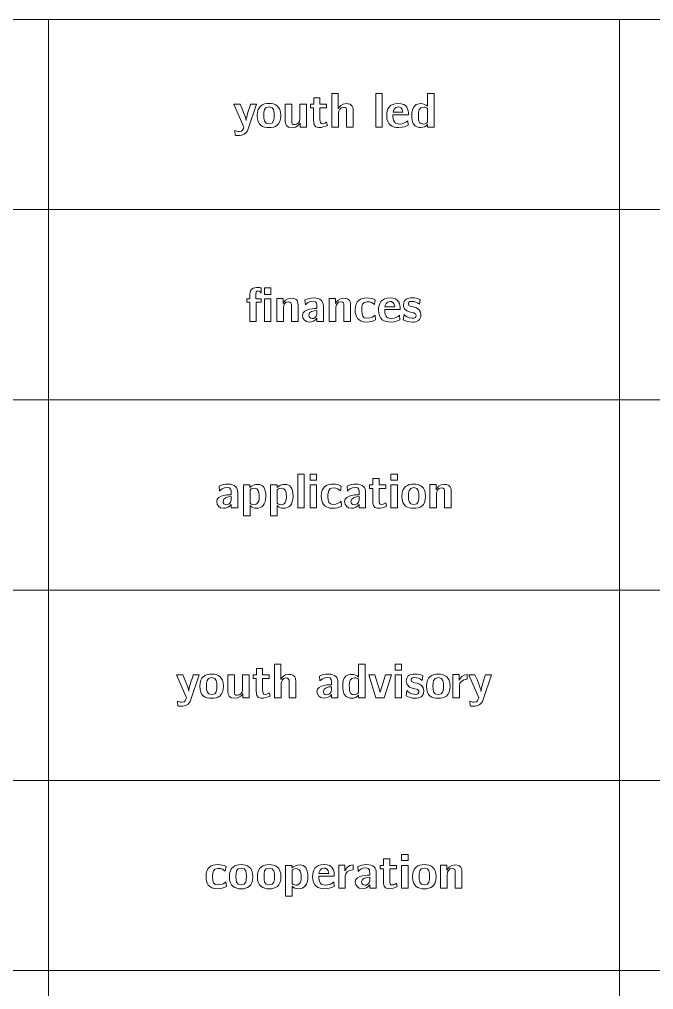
# Model space of a CAD drawing. Header units: inches. Extents: x 0 to 450, y -250 to 0.
# Drawn here: x 146.2 to 229.5, y -127.5 to 0 of the extents above; entities that cross this region are included whole.
import ezdxf

# ---------------------------------------------------------------- set-up
doc = ezdxf.new("R2010")
doc.units = ezdxf.units.IN
doc.header["$MEASUREMENT"] = 0
doc.layers.add('Raster', color=7, linetype='Continuous')
doc.layers.add('words', color=7, linetype='Continuous')

# ---------------------------------------------------------------- blocks, each defined once
blk = doc.blocks.new('block 22')
at = {"layer": 'words', "color": 250, "lineweight": 18}
blk.add_lwpolyline([(193, -9.73), (193.85, -9.73), (193.85, -14.14), (193, -14.14), (193, -9.73)], dxfattribs=at)
for points, knots in [([(187.22, -9.73), (187.22, -9.73), (188.07, -9.73), (188.07, -9.73), (188.07, -9.73), (188.07, -11.73), (188.07, -11.73), (188.19, -11.49), (188.48, -11.07), (189.09, -11.07), (189.98, -11.07), (190.03, -11.58), (190.03, -12.15), (190.03, -12.24), (190.02, -12.33), (190.02, -12.41), (190.02, -12.41), (190.02, -14.14), (190.02, -14.14), (190.02, -14.14), (189.16, -14.14), (189.16, -14.14), (189.16, -14.14), (189.16, -12.06), (189.16, -12.06), (189.16, -11.77), (189.1, -11.53), (188.73, -11.53), (188.29, -11.53), (188.12, -11.98), (188.09, -12.29), (188.09, -12.29), (188.09, -14.14), (188.09, -14.14), (188.09, -14.14), (187.22, -14.14), (187.22, -14.14), (187.22, -14.14), (187.22, -9.73), (187.22, -9.73)], [0, 0, 0, 0, 1, 1, 1, 2, 2, 2, 3, 3, 3, 4, 4, 4, 5, 5, 5, 6, 6, 6, 7, 7, 7, 8, 8, 8, 9, 9, 9, 10, 10, 10, 11, 11, 11, 12, 12, 12, 13, 13, 13, 13]), ([(198.15, -11.32), (198.35, -11.14), (198.62, -11.07), (198.89, -11.07), (199.29, -11.07), (199.58, -11.23), (199.81, -11.42), (199.81, -11.42), (199.81, -9.73), (199.81, -9.73), (199.81, -9.73), (200.66, -9.73), (200.66, -9.73), (200.66, -9.73), (200.66, -14.14), (200.66, -14.14), (200.66, -14.14), (199.79, -14.14), (199.79, -14.14), (199.79, -14.14), (199.79, -13.81), (199.79, -13.81), (199.55, -14.05), (199.28, -14.21), (198.88, -14.21), (198.68, -14.21), (198.19, -14.17), (197.92, -13.68), (197.76, -13.39), (197.72, -13.05), (197.72, -12.63), (197.72, -12.13), (197.79, -11.61), (198.15, -11.32)], [0, 0, 0, 0, 1, 1, 1, 2, 2, 2, 3, 3, 3, 4, 4, 4, 5, 5, 5, 6, 6, 6, 7, 7, 7, 8, 8, 8, 9, 9, 9, 10, 10, 10, 11, 11, 11, 11]), ([(175.16, -11.14), (175.99, -13.01), (175.93, -13.17), (175.96, -13.27), (175.97, -12.85), (176.38, -11.66), (176.55, -11.14), (176.55, -11.14), (177.32, -11.14), (177.32, -11.14), (177.32, -11.14), (176.24, -14.39), (176.24, -14.39), (176, -15.08), (175.45, -15.27), (175.03, -15.27), (174.84, -15.27), (174.63, -15.25), (174.53, -15.23), (174.53, -15.23), (174.48, -14.58), (174.48, -14.58), (174.63, -14.65), (174.8, -14.73), (175.05, -14.73), (175.54, -14.73), (175.57, -14.41), (175.66, -14.14), (175.66, -14.14), (174.34, -11.14), (174.34, -11.14), (174.34, -11.14), (175.16, -11.14), (175.16, -11.14)], [0, 0, 0, 0, 1, 1, 1, 2, 2, 2, 3, 3, 3, 4, 4, 4, 5, 5, 5, 6, 6, 6, 7, 7, 7, 8, 8, 8, 9, 9, 9, 10, 10, 10, 11, 11, 11, 11]), ([(178.97, -11.04), (179.75, -11.04), (180.52, -11.37), (180.52, -12.62), (180.52, -13.96), (179.75, -14.21), (178.97, -14.21), (178.18, -14.21), (177.42, -13.96), (177.42, -12.62), (177.42, -11.37), (178.18, -11.04), (178.97, -11.04)], [0, 0, 0, 0, 1, 1, 1, 2, 2, 2, 3, 3, 3, 4, 4, 4, 4]), ([(181.09, -11.14), (181.09, -11.14), (181.96, -11.14), (181.96, -11.14), (181.96, -11.14), (181.96, -13.32), (181.96, -13.32), (181.97, -13.7), (181.94, -13.82), (182.36, -13.82), (182.66, -13.82), (183.03, -13.62), (183.03, -13.03), (183.03, -13.03), (183.03, -11.14), (183.03, -11.14), (183.03, -11.14), (183.89, -11.14), (183.89, -11.14), (183.89, -11.14), (183.89, -14.14), (183.89, -14.14), (183.89, -14.14), (183.05, -14.14), (183.05, -14.14), (183.05, -14.14), (183.05, -13.85), (183.05, -13.85), (183.05, -13.85), (183.04, -13.63), (183.04, -13.63), (182.93, -13.84), (182.64, -14.21), (182.03, -14.21), (181.19, -14.21), (181.09, -13.84), (181.09, -13.32), (181.09, -13.32), (181.09, -11.14), (181.09, -11.14)], [0, 0, 0, 0, 1, 1, 1, 2, 2, 2, 3, 3, 3, 4, 4, 4, 5, 5, 5, 6, 6, 6, 7, 7, 7, 8, 8, 8, 9, 9, 9, 10, 10, 10, 11, 11, 11, 12, 12, 12, 13, 13, 13, 13]), ([(184.41, -11.14), (184.41, -11.14), (184.85, -11.14), (184.85, -11.14), (184.85, -11.14), (184.85, -10.29), (184.85, -10.29), (184.85, -10.29), (185.66, -10.29), (185.66, -10.29), (185.66, -10.29), (185.66, -11.14), (185.66, -11.14), (185.66, -11.14), (186.54, -11.14), (186.54, -11.14), (186.54, -11.14), (186.54, -11.6), (186.54, -11.6), (186.54, -11.6), (185.66, -11.6), (185.66, -11.6), (185.66, -11.6), (185.66, -13.14), (185.66, -13.14), (185.66, -13.5), (185.73, -13.72), (186, -13.72), (186.32, -13.72), (186.52, -13.49), (186.54, -13.49), (186.54, -13.49), (186.65, -13.93), (186.65, -13.93), (186.3, -14.1), (185.94, -14.21), (185.47, -14.21), (184.85, -14.21), (184.83, -13.58), (184.83, -13.24), (184.83, -13.24), (184.83, -11.6), (184.83, -11.6), (184.83, -11.6), (184.41, -11.6), (184.41, -11.6), (184.41, -11.6), (184.41, -11.14), (184.41, -11.14)], [0, 0, 0, 0, 1, 1, 1, 2, 2, 2, 3, 3, 3, 4, 4, 4, 5, 5, 5, 6, 6, 6, 7, 7, 7, 8, 8, 8, 9, 9, 9, 10, 10, 10, 11, 11, 11, 12, 12, 12, 13, 13, 13, 14, 14, 14, 15, 15, 15, 16, 16, 16, 16]), ([(195.95, -11.04), (197.15, -11.04), (197.29, -11.86), (197.29, -12.55), (197.29, -12.55), (195.25, -12.55), (195.25, -12.55), (195.25, -12.86), (195.26, -13.2), (195.44, -13.46), (195.52, -13.56), (195.7, -13.75), (196.08, -13.75), (196.62, -13.75), (196.99, -13.49), (197.2, -13.32), (197.2, -13.32), (197.25, -13.9), (197.25, -13.9), (197.04, -14.02), (196.64, -14.21), (196.03, -14.21), (195.21, -14.21), (194.43, -13.89), (194.43, -12.62), (194.43, -11.8), (194.74, -11.04), (195.95, -11.04)], [0, 0, 0, 0, 1, 1, 1, 2, 2, 2, 3, 3, 3, 4, 4, 4, 5, 5, 5, 6, 6, 6, 7, 7, 7, 8, 8, 8, 9, 9, 9, 9]), ([(178.97, -13.72), (179.66, -13.72), (179.65, -13.1), (179.65, -12.61), (179.65, -12.09), (179.65, -11.5), (178.97, -11.5), (178.28, -11.5), (178.28, -12.09), (178.28, -12.61), (178.28, -13.1), (178.29, -13.72), (178.97, -13.72)], [0, 0, 0, 0, 1, 1, 1, 2, 2, 2, 3, 3, 3, 4, 4, 4, 4]), ([(196.57, -12.21), (196.5, -11.62), (196.2, -11.5), (195.96, -11.5), (195.41, -11.5), (195.3, -12.04), (195.27, -12.21), (195.27, -12.21), (196.57, -12.21), (196.57, -12.21)], [0, 0, 0, 0, 1, 1, 1, 2, 2, 2, 3, 3, 3, 3]), ([(198.74, -13.54), (198.85, -13.68), (199.04, -13.75), (199.22, -13.75), (199.6, -13.75), (199.77, -13.49), (199.79, -13.49), (199.79, -13.49), (199.79, -11.72), (199.79, -11.72), (199.63, -11.59), (199.5, -11.53), (199.3, -11.53), (198.62, -11.53), (198.59, -12.06), (198.59, -12.55), (198.59, -13.07), (198.59, -13.35), (198.74, -13.54)], [0, 0, 0, 0, 1, 1, 1, 2, 2, 2, 3, 3, 3, 4, 4, 4, 5, 5, 5, 6, 6, 6, 6])]:
    blk.add_open_spline(points, degree=3, knots=knots, dxfattribs=at)
blk = doc.blocks.new('block 23')
at = {"layer": 'words', "color": 250, "lineweight": 18}
for points in [[(178.37, -35.29), (179.22, -35.29), (179.22, -36.14), (178.37, -36.14), (178.37, -35.29)], [(178.37, -36.71), (179.22, -36.71), (179.22, -39.71), (178.37, -39.71), (178.37, -36.71)]]:
    blk.add_lwpolyline(points, dxfattribs=at)
for points, knots in [([(176.07, -36.71), (176.07, -36.71), (176.43, -36.71), (176.43, -36.71), (176.43, -36.71), (176.43, -36.34), (176.43, -36.34), (176.43, -35.99), (176.45, -35.69), (176.71, -35.46), (176.94, -35.26), (177.26, -35.22), (177.5, -35.22), (177.67, -35.22), (177.77, -35.24), (177.94, -35.29), (177.94, -35.29), (177.94, -35.71), (177.94, -35.71), (177.94, -35.71), (177.93, -35.97), (177.93, -35.97), (177.88, -35.85), (177.77, -35.69), (177.51, -35.69), (177.3, -35.69), (177.25, -35.88), (177.25, -36.06), (177.25, -36.06), (177.25, -36.71), (177.25, -36.71), (177.25, -36.71), (177.94, -36.71), (177.94, -36.71), (177.94, -36.71), (177.94, -37.17), (177.94, -37.17), (177.94, -37.17), (177.27, -37.17), (177.27, -37.17), (177.27, -37.17), (177.27, -39.71), (177.27, -39.71), (177.27, -39.71), (176.43, -39.71), (176.43, -39.71), (176.43, -39.71), (176.43, -37.17), (176.43, -37.17), (176.43, -37.17), (176.07, -37.17), (176.07, -37.17), (176.07, -37.17), (176.07, -36.71), (176.07, -36.71)], [0, 0, 0, 0, 1, 1, 1, 2, 2, 2, 3, 3, 3, 4, 4, 4, 5, 5, 5, 6, 6, 6, 7, 7, 7, 8, 8, 8, 9, 9, 9, 10, 10, 10, 11, 11, 11, 12, 12, 12, 13, 13, 13, 14, 14, 14, 15, 15, 15, 16, 16, 16, 17, 17, 17, 18, 18, 18, 18]), ([(179.98, -36.67), (179.98, -36.67), (180.81, -36.67), (180.81, -36.67), (180.81, -36.67), (180.81, -37.07), (180.81, -37.07), (180.81, -37.07), (180.82, -37.34), (180.82, -37.34), (180.93, -37.07), (181.23, -36.64), (181.85, -36.64), (182.73, -36.64), (182.79, -37.14), (182.79, -37.71), (182.79, -37.8), (182.78, -37.88), (182.78, -37.97), (182.78, -37.97), (182.78, -39.71), (182.78, -39.71), (182.78, -39.71), (181.92, -39.71), (181.92, -39.71), (181.92, -39.71), (181.92, -37.63), (181.92, -37.63), (181.92, -37.33), (181.86, -37.1), (181.48, -37.1), (181.05, -37.1), (180.87, -37.54), (180.85, -37.86), (180.85, -37.86), (180.85, -39.71), (180.85, -39.71), (180.85, -39.71), (179.98, -39.71), (179.98, -39.71), (179.98, -39.71), (179.98, -36.67), (179.98, -36.67)], [0, 0, 0, 0, 1, 1, 1, 2, 2, 2, 3, 3, 3, 4, 4, 4, 5, 5, 5, 6, 6, 6, 7, 7, 7, 8, 8, 8, 9, 9, 9, 10, 10, 10, 11, 11, 11, 12, 12, 12, 13, 13, 13, 14, 14, 14, 14]), ([(185.25, -37.99), (185.25, -37.99), (185.25, -37.73), (185.25, -37.73), (185.24, -37.53), (185.28, -37.03), (184.79, -37.03), (184.19, -37.03), (183.9, -37.36), (183.74, -37.51), (183.74, -37.51), (183.69, -36.87), (183.69, -36.87), (184.07, -36.68), (184.37, -36.6), (184.82, -36.6), (185.81, -36.6), (186.11, -37.04), (186.11, -37.71), (186.11, -37.71), (186.11, -39.71), (186.11, -39.71), (186.11, -39.71), (185.26, -39.71), (185.26, -39.71), (185.26, -39.71), (185.26, -39.27), (185.26, -39.27), (185.04, -39.6), (184.63, -39.78), (184.24, -39.78), (183.7, -39.78), (183.36, -39.33), (183.36, -38.89), (183.36, -37.94), (185.24, -38.01), (185.25, -37.99)], [0, 0, 0, 0, 1, 1, 1, 2, 2, 2, 3, 3, 3, 4, 4, 4, 5, 5, 5, 6, 6, 6, 7, 7, 7, 8, 8, 8, 9, 9, 9, 10, 10, 10, 11, 11, 11, 12, 12, 12, 12]), ([(186.87, -36.67), (186.87, -36.67), (187.71, -36.67), (187.71, -36.67), (187.71, -36.67), (187.71, -37.07), (187.71, -37.07), (187.71, -37.07), (187.71, -37.34), (187.71, -37.34), (187.83, -37.07), (188.13, -36.64), (188.75, -36.64), (189.63, -36.64), (189.68, -37.14), (189.68, -37.71), (189.68, -37.8), (189.68, -37.88), (189.68, -37.97), (189.68, -37.97), (189.68, -39.71), (189.68, -39.71), (189.68, -39.71), (188.81, -39.71), (188.81, -39.71), (188.81, -39.71), (188.81, -37.63), (188.81, -37.63), (188.81, -37.33), (188.75, -37.1), (188.38, -37.1), (187.95, -37.1), (187.77, -37.54), (187.74, -37.86), (187.74, -37.86), (187.74, -39.71), (187.74, -39.71), (187.74, -39.71), (186.87, -39.71), (186.87, -39.71), (186.87, -39.71), (186.87, -36.67), (186.87, -36.67)], [0, 0, 0, 0, 1, 1, 1, 2, 2, 2, 3, 3, 3, 4, 4, 4, 5, 5, 5, 6, 6, 6, 7, 7, 7, 8, 8, 8, 9, 9, 9, 10, 10, 10, 11, 11, 11, 12, 12, 12, 13, 13, 13, 14, 14, 14, 14]), ([(191.83, -36.6), (192.32, -36.6), (192.54, -36.67), (192.93, -36.87), (192.93, -36.87), (192.82, -37.48), (192.82, -37.48), (192.56, -37.27), (192.4, -37.1), (191.84, -37.1), (191.2, -37.1), (191.17, -37.64), (191.16, -38.07), (191.16, -38.07), (191.16, -38.26), (191.16, -38.26), (191.16, -38.87), (191.27, -39.28), (191.83, -39.28), (192.41, -39.28), (192.75, -39), (192.91, -38.86), (192.91, -38.86), (192.96, -39.49), (192.96, -39.49), (192.6, -39.68), (192.27, -39.78), (191.81, -39.78), (190.6, -39.78), (190.29, -39.03), (190.29, -38.2), (190.29, -36.92), (191.01, -36.6), (191.83, -36.6)], [0, 0, 0, 0, 1, 1, 1, 2, 2, 2, 3, 3, 3, 4, 4, 4, 5, 5, 5, 6, 6, 6, 7, 7, 7, 8, 8, 8, 9, 9, 9, 10, 10, 10, 11, 11, 11, 11]), ([(194.88, -36.6), (196.07, -36.6), (196.21, -37.42), (196.21, -38.12), (196.21, -38.12), (194.17, -38.12), (194.17, -38.12), (194.17, -38.42), (194.18, -38.76), (194.37, -39.02), (194.44, -39.13), (194.62, -39.31), (195, -39.31), (195.54, -39.31), (195.92, -39.05), (196.13, -38.89), (196.13, -38.89), (196.17, -39.47), (196.17, -39.47), (195.96, -39.59), (195.57, -39.78), (194.96, -39.78), (194.14, -39.78), (193.36, -39.46), (193.36, -38.18), (193.36, -37.37), (193.66, -36.6), (194.88, -36.6)], [0, 0, 0, 0, 1, 1, 1, 2, 2, 2, 3, 3, 3, 4, 4, 4, 5, 5, 5, 6, 6, 6, 7, 7, 7, 8, 8, 8, 9, 9, 9, 9]), ([(196.72, -38.78), (196.81, -38.86), (197.15, -39.28), (197.79, -39.28), (198.21, -39.28), (198.29, -39.08), (198.29, -38.92), (198.29, -38.74), (198.15, -38.63), (197.99, -38.58), (197.72, -38.49), (197.13, -38.51), (196.79, -38.02), (196.74, -37.94), (196.64, -37.78), (196.64, -37.53), (196.64, -36.75), (197.2, -36.6), (197.77, -36.6), (198.18, -36.6), (198.43, -36.65), (198.83, -36.81), (198.83, -36.81), (198.72, -37.42), (198.72, -37.42), (198.39, -37.17), (198.15, -37.06), (197.69, -37.06), (197.33, -37.06), (197.28, -37.25), (197.28, -37.38), (197.28, -37.72), (197.66, -37.72), (198.05, -37.8), (198.46, -37.89), (198.93, -38.21), (198.93, -38.8), (198.93, -39.58), (198.42, -39.78), (197.8, -39.78), (197.34, -39.78), (196.98, -39.68), (196.6, -39.48), (196.6, -39.48), (196.72, -38.78), (196.72, -38.78)], [0, 0, 0, 0, 1, 1, 1, 2, 2, 2, 3, 3, 3, 4, 4, 4, 5, 5, 5, 6, 6, 6, 7, 7, 7, 8, 8, 8, 9, 9, 9, 10, 10, 10, 11, 11, 11, 12, 12, 12, 13, 13, 13, 14, 14, 14, 15, 15, 15, 15]), ([(195.49, -37.78), (195.43, -37.19), (195.12, -37.06), (194.88, -37.06), (194.34, -37.06), (194.23, -37.6), (194.2, -37.78), (194.2, -37.78), (195.49, -37.78), (195.49, -37.78)], [0, 0, 0, 0, 1, 1, 1, 2, 2, 2, 3, 3, 3, 3]), ([(184.63, -39.31), (184.84, -39.31), (185.25, -39.2), (185.25, -38.73), (185.25, -38.73), (185.25, -38.25), (185.25, -38.25), (184.84, -38.28), (184.19, -38.37), (184.19, -38.88), (184.19, -39.11), (184.37, -39.31), (184.63, -39.31)], [0, 0, 0, 0, 1, 1, 1, 2, 2, 2, 3, 3, 3, 4, 4, 4, 4])]:
    blk.add_open_spline(points, degree=3, knots=knots, dxfattribs=at)
blk = doc.blocks.new('block 24')
at = {"layer": 'words', "color": 250, "lineweight": 18}
for points in [[(182.74, -59.76), (183.59, -59.76), (183.59, -64.18), (182.74, -64.18), (182.74, -59.76)], [(184.36, -59.76), (185.21, -59.76), (185.21, -60.54), (184.36, -60.54), (184.36, -59.76)], [(194.99, -59.76), (195.84, -59.76), (195.84, -60.54), (194.99, -60.54), (194.99, -59.76)], [(184.36, -61.18), (185.21, -61.18), (185.21, -64.18), (184.36, -64.18), (184.36, -61.18)], [(194.99, -61.18), (195.84, -61.18), (195.84, -64.18), (194.99, -64.18), (194.99, -61.18)]]:
    blk.add_lwpolyline(points, dxfattribs=at)
for points, knots in [([(173.98, -62.46), (173.98, -62.46), (173.98, -62.2), (173.98, -62.2), (173.97, -62), (174.01, -61.5), (173.52, -61.5), (172.92, -61.5), (172.63, -61.83), (172.47, -61.98), (172.47, -61.98), (172.42, -61.34), (172.42, -61.34), (172.8, -61.15), (173.1, -61.07), (173.55, -61.07), (174.55, -61.07), (174.85, -61.51), (174.85, -62.18), (174.85, -62.18), (174.85, -64.18), (174.85, -64.18), (174.85, -64.18), (173.99, -64.18), (173.99, -64.18), (173.99, -64.18), (173.99, -63.74), (173.99, -63.74), (173.77, -64.07), (173.37, -64.25), (172.97, -64.25), (172.43, -64.25), (172.09, -63.8), (172.09, -63.36), (172.09, -62.4), (173.97, -62.48), (173.98, -62.46)], [0, 0, 0, 0, 1, 1, 1, 2, 2, 2, 3, 3, 3, 4, 4, 4, 5, 5, 5, 6, 6, 6, 7, 7, 7, 8, 8, 8, 9, 9, 9, 10, 10, 10, 11, 11, 11, 12, 12, 12, 12]), ([(175.61, -61.18), (175.61, -61.18), (176.46, -61.18), (176.46, -61.18), (176.46, -61.18), (176.46, -61.5), (176.46, -61.5), (176.72, -61.29), (177.07, -61.11), (177.54, -61.11), (178.15, -61.11), (178.55, -61.53), (178.55, -62.67), (178.55, -63.8), (178.05, -64.25), (177.3, -64.25), (176.93, -64.25), (176.69, -64.1), (176.48, -63.9), (176.48, -63.9), (176.48, -65.24), (176.48, -65.24), (176.48, -65.24), (175.61, -65.24), (175.61, -65.24), (175.61, -65.24), (175.61, -61.18), (175.61, -61.18)], [0, 0, 0, 0, 1, 1, 1, 2, 2, 2, 3, 3, 3, 4, 4, 4, 5, 5, 5, 6, 6, 6, 7, 7, 7, 8, 8, 8, 9, 9, 9, 9]), ([(179.18, -61.18), (179.18, -61.18), (180.03, -61.18), (180.03, -61.18), (180.03, -61.18), (180.03, -61.5), (180.03, -61.5), (180.29, -61.29), (180.64, -61.11), (181.11, -61.11), (181.72, -61.11), (182.12, -61.53), (182.12, -62.67), (182.12, -63.8), (181.61, -64.25), (180.86, -64.25), (180.5, -64.25), (180.25, -64.1), (180.05, -63.9), (180.05, -63.9), (180.05, -65.24), (180.05, -65.24), (180.05, -65.24), (179.18, -65.24), (179.18, -65.24), (179.18, -65.24), (179.18, -61.18), (179.18, -61.18)], [0, 0, 0, 0, 1, 1, 1, 2, 2, 2, 3, 3, 3, 4, 4, 4, 5, 5, 5, 6, 6, 6, 7, 7, 7, 8, 8, 8, 9, 9, 9, 9]), ([(187.38, -61.07), (187.87, -61.07), (188.08, -61.14), (188.47, -61.34), (188.47, -61.34), (188.37, -61.95), (188.37, -61.95), (188.1, -61.74), (187.94, -61.57), (187.39, -61.57), (186.74, -61.57), (186.71, -62.11), (186.71, -62.54), (186.71, -62.54), (186.71, -62.73), (186.71, -62.73), (186.71, -63.34), (186.82, -63.75), (187.37, -63.75), (187.96, -63.75), (188.29, -63.47), (188.46, -63.33), (188.46, -63.33), (188.51, -63.95), (188.51, -63.95), (188.14, -64.15), (187.82, -64.25), (187.35, -64.25), (186.14, -64.25), (185.84, -63.5), (185.84, -62.67), (185.84, -61.39), (186.55, -61.07), (187.38, -61.07)], [0, 0, 0, 0, 1, 1, 1, 2, 2, 2, 3, 3, 3, 4, 4, 4, 5, 5, 5, 6, 6, 6, 7, 7, 7, 8, 8, 8, 9, 9, 9, 10, 10, 10, 11, 11, 11, 11]), ([(190.8, -62.46), (190.8, -62.46), (190.8, -62.2), (190.8, -62.2), (190.79, -62), (190.83, -61.5), (190.34, -61.5), (189.74, -61.5), (189.44, -61.83), (189.28, -61.98), (189.28, -61.98), (189.23, -61.34), (189.23, -61.34), (189.61, -61.15), (189.91, -61.07), (190.36, -61.07), (191.36, -61.07), (191.66, -61.51), (191.66, -62.18), (191.66, -62.18), (191.66, -64.18), (191.66, -64.18), (191.66, -64.18), (190.81, -64.18), (190.81, -64.18), (190.81, -64.18), (190.81, -63.74), (190.81, -63.74), (190.59, -64.07), (190.18, -64.25), (189.79, -64.25), (189.25, -64.25), (188.9, -63.8), (188.9, -63.36), (188.9, -62.4), (190.79, -62.48), (190.8, -62.46)], [0, 0, 0, 0, 1, 1, 1, 2, 2, 2, 3, 3, 3, 4, 4, 4, 5, 5, 5, 6, 6, 6, 7, 7, 7, 8, 8, 8, 9, 9, 9, 10, 10, 10, 11, 11, 11, 12, 12, 12, 12]), ([(192.17, -61.18), (192.17, -61.18), (192.62, -61.18), (192.62, -61.18), (192.62, -61.18), (192.62, -60.32), (192.62, -60.32), (192.62, -60.32), (193.43, -60.32), (193.43, -60.32), (193.43, -60.32), (193.43, -61.18), (193.43, -61.18), (193.43, -61.18), (194.3, -61.18), (194.3, -61.18), (194.3, -61.18), (194.3, -61.64), (194.3, -61.64), (194.3, -61.64), (193.43, -61.64), (193.43, -61.64), (193.43, -61.64), (193.43, -63.17), (193.43, -63.17), (193.43, -63.54), (193.49, -63.75), (193.76, -63.75), (194.09, -63.75), (194.28, -63.52), (194.3, -63.52), (194.3, -63.52), (194.42, -63.97), (194.42, -63.97), (194.07, -64.13), (193.7, -64.25), (193.23, -64.25), (192.61, -64.25), (192.6, -63.61), (192.6, -63.27), (192.6, -63.27), (192.6, -61.64), (192.6, -61.64), (192.6, -61.64), (192.17, -61.64), (192.17, -61.64), (192.17, -61.64), (192.17, -61.18), (192.17, -61.18)], [0, 0, 0, 0, 1, 1, 1, 2, 2, 2, 3, 3, 3, 4, 4, 4, 5, 5, 5, 6, 6, 6, 7, 7, 7, 8, 8, 8, 9, 9, 9, 10, 10, 10, 11, 11, 11, 12, 12, 12, 13, 13, 13, 14, 14, 14, 15, 15, 15, 16, 16, 16, 16]), ([(197.98, -61.07), (198.77, -61.07), (199.53, -61.41), (199.53, -62.66), (199.53, -64), (198.77, -64.25), (197.98, -64.25), (197.19, -64.25), (196.43, -64), (196.43, -62.66), (196.43, -61.41), (197.19, -61.07), (197.98, -61.07)], [0, 0, 0, 0, 1, 1, 1, 2, 2, 2, 3, 3, 3, 4, 4, 4, 4]), ([(200.1, -61.14), (200.1, -61.14), (200.94, -61.14), (200.94, -61.14), (200.94, -61.14), (200.94, -61.54), (200.94, -61.54), (200.94, -61.54), (200.94, -61.81), (200.94, -61.81), (201.06, -61.54), (201.36, -61.11), (201.98, -61.11), (202.86, -61.11), (202.91, -61.61), (202.91, -62.18), (202.91, -62.26), (202.91, -62.35), (202.91, -62.44), (202.91, -62.44), (202.91, -64.18), (202.91, -64.18), (202.91, -64.18), (202.04, -64.18), (202.04, -64.18), (202.04, -64.18), (202.04, -62.1), (202.04, -62.1), (202.04, -61.8), (201.98, -61.57), (201.61, -61.57), (201.18, -61.57), (201, -62.01), (200.97, -62.33), (200.97, -62.33), (200.97, -64.18), (200.97, -64.18), (200.97, -64.18), (200.1, -64.18), (200.1, -64.18), (200.1, -64.18), (200.1, -61.14), (200.1, -61.14)], [0, 0, 0, 0, 1, 1, 1, 2, 2, 2, 3, 3, 3, 4, 4, 4, 5, 5, 5, 6, 6, 6, 7, 7, 7, 8, 8, 8, 9, 9, 9, 10, 10, 10, 11, 11, 11, 12, 12, 12, 13, 13, 13, 14, 14, 14, 14]), ([(176.97, -63.78), (177.21, -63.78), (177.41, -63.67), (177.52, -63.48), (177.7, -63.19), (177.68, -62.87), (177.68, -62.61), (177.68, -62.61), (177.68, -62.46), (177.68, -62.46), (177.66, -62.19), (177.59, -61.6), (177.03, -61.6), (176.7, -61.6), (176.49, -61.8), (176.48, -61.8), (176.48, -61.8), (176.48, -63.57), (176.48, -63.57), (176.52, -63.6), (176.67, -63.78), (176.97, -63.78)], [0, 0, 0, 0, 1, 1, 1, 2, 2, 2, 3, 3, 3, 4, 4, 4, 5, 5, 5, 6, 6, 6, 7, 7, 7, 7]), ([(180.53, -63.78), (180.77, -63.78), (180.97, -63.67), (181.09, -63.48), (181.26, -63.19), (181.24, -62.87), (181.25, -62.61), (181.25, -62.61), (181.24, -62.46), (181.24, -62.46), (181.22, -62.19), (181.15, -61.6), (180.59, -61.6), (180.26, -61.6), (180.05, -61.8), (180.05, -61.8), (180.05, -61.8), (180.05, -63.57), (180.05, -63.57), (180.08, -63.6), (180.24, -63.78), (180.53, -63.78)], [0, 0, 0, 0, 1, 1, 1, 2, 2, 2, 3, 3, 3, 4, 4, 4, 5, 5, 5, 6, 6, 6, 7, 7, 7, 7]), ([(197.98, -63.75), (198.67, -63.75), (198.66, -63.14), (198.66, -62.65), (198.66, -62.13), (198.66, -61.53), (197.98, -61.53), (197.29, -61.53), (197.29, -62.13), (197.29, -62.65), (197.29, -63.14), (197.3, -63.75), (197.98, -63.75)], [0, 0, 0, 0, 1, 1, 1, 2, 2, 2, 3, 3, 3, 4, 4, 4, 4]), ([(173.37, -63.78), (173.57, -63.78), (173.98, -63.67), (173.98, -63.2), (173.98, -63.2), (173.98, -62.72), (173.98, -62.72), (173.57, -62.75), (172.93, -62.84), (172.93, -63.34), (172.93, -63.58), (173.1, -63.78), (173.37, -63.78)], [0, 0, 0, 0, 1, 1, 1, 2, 2, 2, 3, 3, 3, 4, 4, 4, 4]), ([(190.18, -63.78), (190.38, -63.78), (190.8, -63.67), (190.8, -63.2), (190.8, -63.2), (190.8, -62.72), (190.8, -62.72), (190.39, -62.75), (189.74, -62.84), (189.74, -63.34), (189.74, -63.58), (189.91, -63.78), (190.18, -63.78)], [0, 0, 0, 0, 1, 1, 1, 2, 2, 2, 3, 3, 3, 4, 4, 4, 4])]:
    blk.add_open_spline(points, degree=3, knots=knots, dxfattribs=at)
blk = doc.blocks.new('block 25')
at = {"layer": 'words', "color": 250, "lineweight": 18}
for points in [[(195.54, -84.73), (196.39, -84.73), (196.39, -85.5), (195.54, -85.5), (195.54, -84.73)], [(192.86, -86.14), (193.57, -88.4), (194.29, -86.14), (195.05, -86.14), (194.11, -89.14), (193.02, -89.14), (192.07, -86.14), (192.86, -86.14)], [(195.54, -86.14), (196.39, -86.14), (196.39, -89.14), (195.54, -89.14), (195.54, -86.14)]]:
    blk.add_lwpolyline(points, dxfattribs=at)
for points, knots in [([(176.87, -86.14), (176.87, -86.14), (177.32, -86.14), (177.32, -86.14), (177.32, -86.14), (177.32, -85.29), (177.32, -85.29), (177.32, -85.29), (178.13, -85.29), (178.13, -85.29), (178.13, -85.29), (178.13, -86.14), (178.13, -86.14), (178.13, -86.14), (179, -86.14), (179, -86.14), (179, -86.14), (179, -86.6), (179, -86.6), (179, -86.6), (178.13, -86.6), (178.13, -86.6), (178.13, -86.6), (178.13, -88.14), (178.13, -88.14), (178.13, -88.5), (178.19, -88.72), (178.46, -88.72), (178.79, -88.72), (178.98, -88.49), (179, -88.49), (179, -88.49), (179.12, -88.93), (179.12, -88.93), (178.77, -89.1), (178.4, -89.21), (177.93, -89.21), (177.31, -89.21), (177.3, -88.58), (177.3, -88.24), (177.3, -88.24), (177.3, -86.6), (177.3, -86.6), (177.3, -86.6), (176.87, -86.6), (176.87, -86.6), (176.87, -86.6), (176.87, -86.14), (176.87, -86.14)], [0, 0, 0, 0, 1, 1, 1, 2, 2, 2, 3, 3, 3, 4, 4, 4, 5, 5, 5, 6, 6, 6, 7, 7, 7, 8, 8, 8, 9, 9, 9, 10, 10, 10, 11, 11, 11, 12, 12, 12, 13, 13, 13, 14, 14, 14, 15, 15, 15, 16, 16, 16, 16]), ([(179.69, -84.73), (179.69, -84.73), (180.54, -84.73), (180.54, -84.73), (180.54, -84.73), (180.54, -86.73), (180.54, -86.73), (180.65, -86.49), (180.94, -86.07), (181.56, -86.07), (182.44, -86.07), (182.49, -86.58), (182.49, -87.15), (182.49, -87.24), (182.49, -87.33), (182.49, -87.41), (182.49, -87.41), (182.49, -89.14), (182.49, -89.14), (182.49, -89.14), (181.62, -89.14), (181.62, -89.14), (181.62, -89.14), (181.62, -87.06), (181.62, -87.06), (181.62, -86.77), (181.57, -86.53), (181.19, -86.53), (180.76, -86.53), (180.58, -86.98), (180.56, -87.29), (180.56, -87.29), (180.56, -89.14), (180.56, -89.14), (180.56, -89.14), (179.69, -89.14), (179.69, -89.14), (179.69, -89.14), (179.69, -84.73), (179.69, -84.73)], [0, 0, 0, 0, 1, 1, 1, 2, 2, 2, 3, 3, 3, 4, 4, 4, 5, 5, 5, 6, 6, 6, 7, 7, 7, 8, 8, 8, 9, 9, 9, 10, 10, 10, 11, 11, 11, 12, 12, 12, 13, 13, 13, 13]), ([(189.08, -86.32), (189.28, -86.14), (189.55, -86.07), (189.81, -86.07), (190.21, -86.07), (190.51, -86.23), (190.74, -86.42), (190.74, -86.42), (190.74, -84.73), (190.74, -84.73), (190.74, -84.73), (191.59, -84.73), (191.59, -84.73), (191.59, -84.73), (191.59, -89.14), (191.59, -89.14), (191.59, -89.14), (190.72, -89.14), (190.72, -89.14), (190.72, -89.14), (190.72, -88.81), (190.72, -88.81), (190.48, -89.05), (190.21, -89.21), (189.81, -89.21), (189.61, -89.21), (189.12, -89.17), (188.85, -88.68), (188.69, -88.39), (188.65, -88.05), (188.65, -87.63), (188.65, -87.13), (188.72, -86.61), (189.08, -86.32)], [0, 0, 0, 0, 1, 1, 1, 2, 2, 2, 3, 3, 3, 4, 4, 4, 5, 5, 5, 6, 6, 6, 7, 7, 7, 8, 8, 8, 9, 9, 9, 10, 10, 10, 11, 11, 11, 11]), ([(167.63, -86.14), (168.46, -88.01), (168.4, -88.17), (168.42, -88.27), (168.43, -87.85), (168.84, -86.66), (169.02, -86.14), (169.02, -86.14), (169.79, -86.14), (169.79, -86.14), (169.79, -86.14), (168.7, -89.39), (168.7, -89.39), (168.47, -90.08), (167.92, -90.27), (167.5, -90.27), (167.3, -90.27), (167.1, -90.25), (167, -90.23), (167, -90.23), (166.94, -89.58), (166.94, -89.58), (167.1, -89.65), (167.27, -89.73), (167.51, -89.73), (168, -89.73), (168.03, -89.41), (168.13, -89.14), (168.13, -89.14), (166.81, -86.14), (166.81, -86.14), (166.81, -86.14), (167.63, -86.14), (167.63, -86.14)], [0, 0, 0, 0, 1, 1, 1, 2, 2, 2, 3, 3, 3, 4, 4, 4, 5, 5, 5, 6, 6, 6, 7, 7, 7, 8, 8, 8, 9, 9, 9, 10, 10, 10, 11, 11, 11, 11]), ([(171.43, -86.04), (172.22, -86.04), (172.98, -86.37), (172.98, -87.62), (172.98, -88.96), (172.22, -89.21), (171.43, -89.21), (170.64, -89.21), (169.88, -88.96), (169.88, -87.62), (169.88, -86.37), (170.64, -86.04), (171.43, -86.04)], [0, 0, 0, 0, 1, 1, 1, 2, 2, 2, 3, 3, 3, 4, 4, 4, 4]), ([(171.44, -88.72), (172.12, -88.72), (172.12, -88.1), (172.12, -87.61), (172.12, -87.09), (172.12, -86.5), (171.43, -86.5), (170.75, -86.5), (170.75, -87.09), (170.75, -87.61), (170.75, -88.1), (170.75, -88.72), (171.44, -88.72)], [0, 0, 0, 0, 1, 1, 1, 2, 2, 2, 3, 3, 3, 4, 4, 4, 4]), ([(173.56, -86.14), (173.56, -86.14), (174.43, -86.14), (174.43, -86.14), (174.43, -86.14), (174.43, -88.32), (174.43, -88.32), (174.43, -88.7), (174.41, -88.82), (174.83, -88.82), (175.12, -88.82), (175.5, -88.62), (175.5, -88.03), (175.5, -88.03), (175.5, -86.14), (175.5, -86.14), (175.5, -86.14), (176.36, -86.14), (176.36, -86.14), (176.36, -86.14), (176.36, -89.14), (176.36, -89.14), (176.36, -89.14), (175.51, -89.14), (175.51, -89.14), (175.51, -89.14), (175.51, -88.85), (175.51, -88.85), (175.51, -88.85), (175.51, -88.63), (175.51, -88.63), (175.4, -88.84), (175.1, -89.21), (174.49, -89.21), (173.65, -89.21), (173.56, -88.84), (173.56, -88.32), (173.56, -88.32), (173.56, -86.14), (173.56, -86.14)], [0, 0, 0, 0, 1, 1, 1, 2, 2, 2, 3, 3, 3, 4, 4, 4, 5, 5, 5, 6, 6, 6, 7, 7, 7, 8, 8, 8, 9, 9, 9, 10, 10, 10, 11, 11, 11, 12, 12, 12, 13, 13, 13, 13]), ([(187.17, -87.43), (187.17, -87.43), (187.17, -87.17), (187.17, -87.17), (187.16, -86.96), (187.2, -86.46), (186.71, -86.46), (186.11, -86.46), (185.81, -86.79), (185.66, -86.94), (185.66, -86.94), (185.6, -86.31), (185.6, -86.31), (185.99, -86.12), (186.28, -86.04), (186.73, -86.04), (187.73, -86.04), (188.03, -86.47), (188.03, -87.14), (188.03, -87.14), (188.03, -89.14), (188.03, -89.14), (188.03, -89.14), (187.18, -89.14), (187.18, -89.14), (187.18, -89.14), (187.18, -88.7), (187.18, -88.7), (186.96, -89.03), (186.55, -89.21), (186.16, -89.21), (185.62, -89.21), (185.27, -88.76), (185.27, -88.32), (185.27, -87.37), (187.16, -87.45), (187.17, -87.43)], [0, 0, 0, 0, 1, 1, 1, 2, 2, 2, 3, 3, 3, 4, 4, 4, 5, 5, 5, 6, 6, 6, 7, 7, 7, 8, 8, 8, 9, 9, 9, 10, 10, 10, 11, 11, 11, 12, 12, 12, 12]), ([(189.67, -88.54), (189.78, -88.68), (189.97, -88.75), (190.15, -88.75), (190.53, -88.75), (190.7, -88.49), (190.72, -88.49), (190.72, -88.49), (190.72, -86.72), (190.72, -86.72), (190.56, -86.59), (190.42, -86.53), (190.23, -86.53), (189.55, -86.53), (189.52, -87.06), (189.52, -87.55), (189.52, -88.07), (189.52, -88.35), (189.67, -88.54)], [0, 0, 0, 0, 1, 1, 1, 2, 2, 2, 3, 3, 3, 4, 4, 4, 5, 5, 5, 6, 6, 6, 6]), ([(197.09, -88.21), (197.17, -88.3), (197.52, -88.71), (198.16, -88.71), (198.58, -88.71), (198.66, -88.51), (198.66, -88.35), (198.66, -88.18), (198.51, -88.06), (198.36, -88.01), (198.09, -87.92), (197.5, -87.95), (197.15, -87.46), (197.1, -87.38), (197.01, -87.21), (197.01, -86.97), (197.01, -86.18), (197.57, -86.04), (198.14, -86.04), (198.55, -86.04), (198.79, -86.08), (199.19, -86.25), (199.19, -86.25), (199.09, -86.86), (199.09, -86.86), (198.76, -86.61), (198.52, -86.49), (198.06, -86.49), (197.69, -86.49), (197.64, -86.68), (197.64, -86.81), (197.64, -87.15), (198.03, -87.15), (198.42, -87.24), (198.83, -87.33), (199.3, -87.65), (199.3, -88.23), (199.3, -89.01), (198.79, -89.21), (198.16, -89.21), (197.71, -89.21), (197.35, -89.11), (196.97, -88.91), (196.97, -88.91), (197.09, -88.21), (197.09, -88.21)], [0, 0, 0, 0, 1, 1, 1, 2, 2, 2, 3, 3, 3, 4, 4, 4, 5, 5, 5, 6, 6, 6, 7, 7, 7, 8, 8, 8, 9, 9, 9, 10, 10, 10, 11, 11, 11, 12, 12, 12, 13, 13, 13, 14, 14, 14, 15, 15, 15, 15]), ([(201.2, -86.04), (201.99, -86.04), (202.75, -86.37), (202.75, -87.62), (202.75, -88.96), (201.99, -89.21), (201.2, -89.21), (200.41, -89.21), (199.65, -88.96), (199.65, -87.62), (199.65, -86.37), (200.41, -86.04), (201.2, -86.04)], [0, 0, 0, 0, 1, 1, 1, 2, 2, 2, 3, 3, 3, 4, 4, 4, 4]), ([(201.21, -88.72), (201.89, -88.72), (201.89, -88.1), (201.89, -87.61), (201.89, -87.09), (201.89, -86.5), (201.2, -86.5), (200.51, -86.5), (200.51, -87.09), (200.51, -87.61), (200.51, -88.1), (200.52, -88.72), (201.21, -88.72)], [0, 0, 0, 0, 1, 1, 1, 2, 2, 2, 3, 3, 3, 4, 4, 4, 4]), ([(203.14, -86.11), (203.14, -86.11), (203.95, -86.11), (203.95, -86.11), (203.95, -86.11), (203.95, -86.58), (203.95, -86.58), (203.95, -86.58), (203.96, -86.87), (203.96, -86.87), (204.06, -86.59), (204.37, -86.09), (205.02, -86.07), (205.02, -86.07), (205.02, -86.72), (205.02, -86.72), (204.29, -86.73), (204.01, -87.2), (203.99, -87.49), (203.99, -87.49), (203.99, -89.14), (203.99, -89.14), (203.99, -89.14), (203.14, -89.14), (203.14, -89.14), (203.14, -89.14), (203.14, -86.11), (203.14, -86.11)], [0, 0, 0, 0, 1, 1, 1, 2, 2, 2, 3, 3, 3, 4, 4, 4, 5, 5, 5, 6, 6, 6, 7, 7, 7, 8, 8, 8, 9, 9, 9, 9]), ([(206.03, -86.14), (206.86, -88.01), (206.8, -88.17), (206.83, -88.27), (206.84, -87.85), (207.25, -86.66), (207.42, -86.14), (207.42, -86.14), (208.19, -86.14), (208.19, -86.14), (208.19, -86.14), (207.11, -89.39), (207.11, -89.39), (206.87, -90.08), (206.32, -90.27), (205.91, -90.27), (205.71, -90.27), (205.5, -90.25), (205.4, -90.23), (205.4, -90.23), (205.35, -89.58), (205.35, -89.58), (205.5, -89.65), (205.67, -89.73), (205.92, -89.73), (206.41, -89.73), (206.44, -89.41), (206.53, -89.14), (206.53, -89.14), (205.21, -86.14), (205.21, -86.14), (205.21, -86.14), (206.03, -86.14), (206.03, -86.14)], [0, 0, 0, 0, 1, 1, 1, 2, 2, 2, 3, 3, 3, 4, 4, 4, 5, 5, 5, 6, 6, 6, 7, 7, 7, 8, 8, 8, 9, 9, 9, 10, 10, 10, 11, 11, 11, 11]), ([(186.55, -88.75), (186.75, -88.75), (187.17, -88.63), (187.17, -88.16), (187.17, -88.16), (187.17, -87.69), (187.17, -87.69), (186.76, -87.72), (186.11, -87.81), (186.11, -88.31), (186.11, -88.54), (186.28, -88.75), (186.55, -88.75)], [0, 0, 0, 0, 1, 1, 1, 2, 2, 2, 3, 3, 3, 4, 4, 4, 4])]:
    blk.add_open_spline(points, degree=3, knots=knots, dxfattribs=at)
blk = doc.blocks.new('block 26')
at = {"layer": 'words', "color": 250, "lineweight": 18}
for points in [[(196.39, -109.76), (197.24, -109.76), (197.24, -110.54), (196.39, -110.54), (196.39, -109.76)], [(196.39, -111.18), (197.24, -111.18), (197.24, -114.18), (196.39, -114.18), (196.39, -111.18)]]:
    blk.add_lwpolyline(points, dxfattribs=at)
for points, knots in [([(193.57, -111.18), (193.57, -111.18), (194.02, -111.18), (194.02, -111.18), (194.02, -111.18), (194.02, -110.32), (194.02, -110.32), (194.02, -110.32), (194.83, -110.32), (194.83, -110.32), (194.83, -110.32), (194.83, -111.18), (194.83, -111.18), (194.83, -111.18), (195.7, -111.18), (195.7, -111.18), (195.7, -111.18), (195.7, -111.64), (195.7, -111.64), (195.7, -111.64), (194.83, -111.64), (194.83, -111.64), (194.83, -111.64), (194.83, -113.17), (194.83, -113.17), (194.83, -113.54), (194.89, -113.75), (195.16, -113.75), (195.49, -113.75), (195.68, -113.52), (195.7, -113.52), (195.7, -113.52), (195.82, -113.97), (195.82, -113.97), (195.47, -114.13), (195.1, -114.25), (194.63, -114.25), (194.01, -114.25), (194, -113.61), (194, -113.27), (194, -113.27), (194, -111.64), (194, -111.64), (194, -111.64), (193.57, -111.64), (193.57, -111.64), (193.57, -111.64), (193.57, -111.18), (193.57, -111.18)], [0, 0, 0, 0, 1, 1, 1, 2, 2, 2, 3, 3, 3, 4, 4, 4, 5, 5, 5, 6, 6, 6, 7, 7, 7, 8, 8, 8, 9, 9, 9, 10, 10, 10, 11, 11, 11, 12, 12, 12, 13, 13, 13, 14, 14, 14, 15, 15, 15, 16, 16, 16, 16]), ([(172.23, -111.07), (172.72, -111.07), (172.94, -111.14), (173.32, -111.34), (173.32, -111.34), (173.22, -111.95), (173.22, -111.95), (172.96, -111.74), (172.8, -111.57), (172.24, -111.57), (171.6, -111.57), (171.56, -112.11), (171.56, -112.54), (171.56, -112.54), (171.56, -112.73), (171.56, -112.73), (171.56, -113.34), (171.67, -113.75), (172.23, -113.75), (172.81, -113.75), (173.15, -113.47), (173.31, -113.33), (173.31, -113.33), (173.36, -113.95), (173.36, -113.95), (172.99, -114.15), (172.67, -114.25), (172.21, -114.25), (170.99, -114.25), (170.69, -113.5), (170.69, -112.67), (170.69, -111.39), (171.41, -111.07), (172.23, -111.07)], [0, 0, 0, 0, 1, 1, 1, 2, 2, 2, 3, 3, 3, 4, 4, 4, 5, 5, 5, 6, 6, 6, 7, 7, 7, 8, 8, 8, 9, 9, 9, 10, 10, 10, 11, 11, 11, 11]), ([(175.31, -111.07), (176.09, -111.07), (176.85, -111.41), (176.85, -112.66), (176.85, -114), (176.09, -114.25), (175.31, -114.25), (174.52, -114.25), (173.76, -114), (173.76, -112.66), (173.76, -111.41), (174.52, -111.07), (175.31, -111.07)], [0, 0, 0, 0, 1, 1, 1, 2, 2, 2, 3, 3, 3, 4, 4, 4, 4]), ([(175.31, -113.75), (176, -113.75), (175.99, -113.14), (175.99, -112.65), (175.99, -112.13), (175.99, -111.53), (175.31, -111.53), (174.62, -111.53), (174.62, -112.13), (174.62, -112.65), (174.62, -113.14), (174.63, -113.75), (175.31, -113.75)], [0, 0, 0, 0, 1, 1, 1, 2, 2, 2, 3, 3, 3, 4, 4, 4, 4]), ([(178.99, -111.07), (179.78, -111.07), (180.54, -111.41), (180.54, -112.66), (180.54, -114), (179.78, -114.25), (178.99, -114.25), (178.21, -114.25), (177.44, -114), (177.44, -112.66), (177.44, -111.41), (178.21, -111.07), (178.99, -111.07)], [0, 0, 0, 0, 1, 1, 1, 2, 2, 2, 3, 3, 3, 4, 4, 4, 4]), ([(179, -113.75), (179.69, -113.75), (179.68, -113.14), (179.68, -112.65), (179.68, -112.13), (179.68, -111.53), (178.99, -111.53), (178.31, -111.53), (178.31, -112.13), (178.31, -112.65), (178.31, -113.14), (178.31, -113.75), (179, -113.75)], [0, 0, 0, 0, 1, 1, 1, 2, 2, 2, 3, 3, 3, 4, 4, 4, 4]), ([(181.13, -111.18), (181.13, -111.18), (181.98, -111.18), (181.98, -111.18), (181.98, -111.18), (181.98, -111.5), (181.98, -111.5), (182.24, -111.29), (182.59, -111.11), (183.06, -111.11), (183.67, -111.11), (184.07, -111.53), (184.07, -112.67), (184.07, -113.8), (183.57, -114.25), (182.82, -114.25), (182.45, -114.25), (182.2, -114.1), (182, -113.9), (182, -113.9), (182, -115.24), (182, -115.24), (182, -115.24), (181.13, -115.24), (181.13, -115.24), (181.13, -115.24), (181.13, -111.18), (181.13, -111.18)], [0, 0, 0, 0, 1, 1, 1, 2, 2, 2, 3, 3, 3, 4, 4, 4, 5, 5, 5, 6, 6, 6, 7, 7, 7, 8, 8, 8, 9, 9, 9, 9]), ([(182.48, -113.78), (182.72, -113.78), (182.93, -113.67), (183.04, -113.48), (183.22, -113.19), (183.19, -112.87), (183.2, -112.61), (183.2, -112.61), (183.19, -112.46), (183.19, -112.46), (183.17, -112.19), (183.1, -111.6), (182.54, -111.6), (182.21, -111.6), (182, -111.8), (182, -111.8), (182, -111.8), (182, -113.57), (182, -113.57), (182.04, -113.6), (182.19, -113.78), (182.48, -113.78)], [0, 0, 0, 0, 1, 1, 1, 2, 2, 2, 3, 3, 3, 4, 4, 4, 5, 5, 5, 6, 6, 6, 7, 7, 7, 7]), ([(186.21, -111.07), (187.41, -111.07), (187.55, -111.89), (187.55, -112.59), (187.55, -112.59), (185.51, -112.59), (185.51, -112.59), (185.51, -112.89), (185.52, -113.23), (185.71, -113.49), (185.78, -113.6), (185.96, -113.78), (186.34, -113.78), (186.88, -113.78), (187.26, -113.52), (187.47, -113.36), (187.47, -113.36), (187.51, -113.94), (187.51, -113.94), (187.3, -114.06), (186.91, -114.25), (186.3, -114.25), (185.48, -114.25), (184.7, -113.93), (184.7, -112.65), (184.7, -111.84), (185, -111.07), (186.21, -111.07)], [0, 0, 0, 0, 1, 1, 1, 2, 2, 2, 3, 3, 3, 4, 4, 4, 5, 5, 5, 6, 6, 6, 7, 7, 7, 8, 8, 8, 9, 9, 9, 9]), ([(186.83, -112.25), (186.77, -111.66), (186.46, -111.53), (186.22, -111.53), (185.67, -111.53), (185.57, -112.07), (185.53, -112.25), (185.53, -112.25), (186.83, -112.25), (186.83, -112.25)], [0, 0, 0, 0, 1, 1, 1, 2, 2, 2, 3, 3, 3, 3]), ([(188.13, -111.14), (188.13, -111.14), (188.94, -111.14), (188.94, -111.14), (188.94, -111.14), (188.94, -111.62), (188.94, -111.62), (188.94, -111.62), (188.95, -111.91), (188.95, -111.91), (189.06, -111.62), (189.36, -111.12), (190.01, -111.11), (190.01, -111.11), (190.01, -111.76), (190.01, -111.76), (189.29, -111.77), (189.01, -112.23), (188.98, -112.53), (188.98, -112.53), (188.98, -114.18), (188.98, -114.18), (188.98, -114.18), (188.13, -114.18), (188.13, -114.18), (188.13, -114.18), (188.13, -111.14), (188.13, -111.14)], [0, 0, 0, 0, 1, 1, 1, 2, 2, 2, 3, 3, 3, 4, 4, 4, 5, 5, 5, 6, 6, 6, 7, 7, 7, 8, 8, 8, 9, 9, 9, 9]), ([(192.2, -112.46), (192.2, -112.46), (192.2, -112.2), (192.2, -112.2), (192.19, -112), (192.23, -111.5), (191.74, -111.5), (191.14, -111.5), (190.84, -111.83), (190.68, -111.98), (190.68, -111.98), (190.63, -111.34), (190.63, -111.34), (191.01, -111.15), (191.31, -111.07), (191.76, -111.07), (192.76, -111.07), (193.06, -111.51), (193.06, -112.18), (193.06, -112.18), (193.06, -114.18), (193.06, -114.18), (193.06, -114.18), (192.21, -114.18), (192.21, -114.18), (192.21, -114.18), (192.21, -113.74), (192.21, -113.74), (191.99, -114.07), (191.58, -114.25), (191.19, -114.25), (190.65, -114.25), (190.3, -113.8), (190.3, -113.36), (190.3, -112.4), (192.19, -112.48), (192.2, -112.46)], [0, 0, 0, 0, 1, 1, 1, 2, 2, 2, 3, 3, 3, 4, 4, 4, 5, 5, 5, 6, 6, 6, 7, 7, 7, 8, 8, 8, 9, 9, 9, 10, 10, 10, 11, 11, 11, 12, 12, 12, 12]), ([(199.38, -111.07), (200.16, -111.07), (200.93, -111.41), (200.93, -112.66), (200.93, -114), (200.16, -114.25), (199.38, -114.25), (198.59, -114.25), (197.83, -114), (197.83, -112.66), (197.83, -111.41), (198.59, -111.07), (199.38, -111.07)], [0, 0, 0, 0, 1, 1, 1, 2, 2, 2, 3, 3, 3, 4, 4, 4, 4]), ([(199.38, -113.75), (200.07, -113.75), (200.06, -113.14), (200.06, -112.65), (200.06, -112.13), (200.06, -111.53), (199.38, -111.53), (198.69, -111.53), (198.69, -112.13), (198.69, -112.65), (198.69, -113.14), (198.7, -113.75), (199.38, -113.75)], [0, 0, 0, 0, 1, 1, 1, 2, 2, 2, 3, 3, 3, 4, 4, 4, 4]), ([(201.5, -111.14), (201.5, -111.14), (202.34, -111.14), (202.34, -111.14), (202.34, -111.14), (202.34, -111.54), (202.34, -111.54), (202.34, -111.54), (202.34, -111.81), (202.34, -111.81), (202.46, -111.54), (202.76, -111.11), (203.38, -111.11), (204.26, -111.11), (204.31, -111.61), (204.31, -112.18), (204.31, -112.26), (204.31, -112.35), (204.31, -112.44), (204.31, -112.44), (204.31, -114.18), (204.31, -114.18), (204.31, -114.18), (203.44, -114.18), (203.44, -114.18), (203.44, -114.18), (203.44, -112.1), (203.44, -112.1), (203.44, -111.8), (203.38, -111.57), (203.01, -111.57), (202.58, -111.57), (202.4, -112.01), (202.37, -112.33), (202.37, -112.33), (202.37, -114.18), (202.37, -114.18), (202.37, -114.18), (201.5, -114.18), (201.5, -114.18), (201.5, -114.18), (201.5, -111.14), (201.5, -111.14)], [0, 0, 0, 0, 1, 1, 1, 2, 2, 2, 3, 3, 3, 4, 4, 4, 5, 5, 5, 6, 6, 6, 7, 7, 7, 8, 8, 8, 9, 9, 9, 10, 10, 10, 11, 11, 11, 12, 12, 12, 13, 13, 13, 14, 14, 14, 14]), ([(191.58, -113.78), (191.78, -113.78), (192.2, -113.67), (192.2, -113.2), (192.2, -113.2), (192.2, -112.72), (192.2, -112.72), (191.79, -112.75), (191.14, -112.84), (191.14, -113.34), (191.14, -113.58), (191.31, -113.78), (191.58, -113.78)], [0, 0, 0, 0, 1, 1, 1, 2, 2, 2, 3, 3, 3, 4, 4, 4, 4])]:
    blk.add_open_spline(points, degree=3, knots=knots, dxfattribs=at)

msp = doc.modelspace()

# ---------------------------------------------------------------- linework, layer by layer
at = {"layer": 'Raster', "color": 250, "lineweight": 18}
for points in [[(0, 0), (450, 0)], [(150, 0), (150, -250)], [(225, 0), (225, -250)], [(0, -25), (450, -25)], [(0, -50), (450, -50)], [(0, -75), (450, -75)], [(0, -100), (450, -100)], [(0, -125), (450, -125)]]:
    msp.add_lwpolyline(points, dxfattribs=at)

# ---------------------------------------------------------------- block references
at = {"layer": 'words'}
for name in ['block 22', 'block 23', 'block 24', 'block 25', 'block 26']:
    msp.add_blockref(name, (0, 0), dxfattribs=at)

doc.saveas('drawing.dxf')
